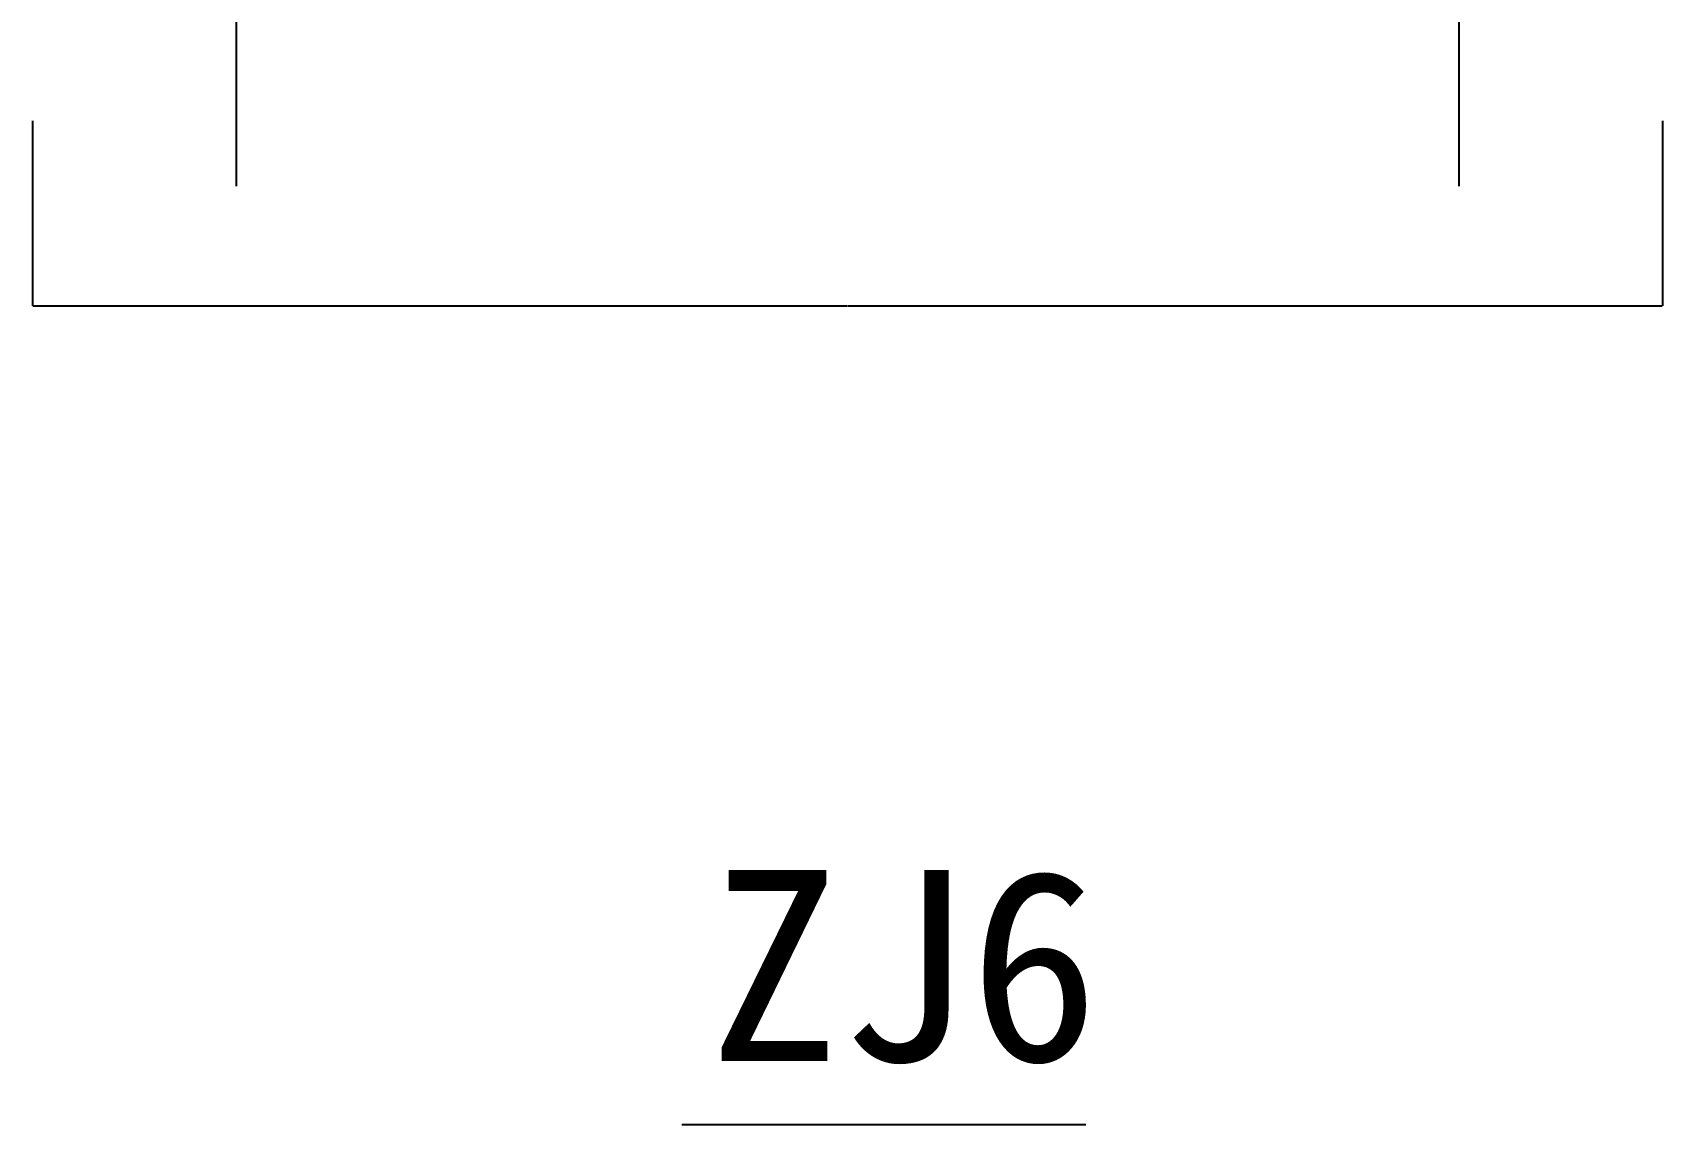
# Model space of a CAD drawing. Header units: metres. Extents: x 5647 to 73999, y 8406 to 50306.
# Drawn here: x 32754 to 36596, y 30990 to 33563 of the extents above; entities that cross this region are included whole.
import ezdxf

# ---------------------------------------------------------------- set-up
doc = ezdxf.new("R2010")
doc.units = ezdxf.units.M
for name, color, linetype in [('AXIS', 9, 'Continuous'), ('LT', 7, 'Continuous'), ('TXT', 7, 'Continuous')]:
    doc.layers.add(name, color=color, linetype=linetype)
doc.dimstyles.get("Standard").update_dxf_attribs({"dimtxt": 2.5, "dimasz": 2.5, "dimexe": 1.25, "dimexo": 0.625, "dimtad": 1, "dimcen": 2.5, "dimazin": 3, "dimtfac": 1, "dimtmove": 0, "dimatfit": 3})

# ---------------------------------------------------------------- blocks, each defined once
blk = doc.blocks.new('_CLOSEDFILLED')
at = {"color": 0, "linetype": 'BYBLOCK'}
blk.add_solid([(-1, 0), (0, 0), (-1, 0)], dxfattribs=at)
blk = doc.blocks.new('*D12')
for p, q in [((32754.26, 33355.2), (32754.26, 32918.73)), ((36596.25, 33355.2), (36596.25, 32918.73)), ((32754.51, 32918.73), (34674.755, 32918.73)), ((34675.755, 32918.73), (36596, 32918.73))]:
    blk.add_line(p, q)
at = {"layer": 'Defpoints'}
for p in [(32754.26, 33355.2), (36596.25, 33355.2), (32754.26, 32918.73)]:
    blk.add_point(p, dxfattribs=at)
at = {"xscale": 0.25, "yscale": 0.25, "rotation": 180}
blk.add_blockref('_CLOSEDFILLED', (32754.26, 32918.73), dxfattribs=at)
at = {"xscale": 0.25, "yscale": 0.25}
blk.add_blockref('_CLOSEDFILLED', (36596.25, 32918.73), dxfattribs=at)
at = {"insert": (34675.255, 32918.73), "char_height": 1, "attachment_point": 5}
blk.add_mtext('A', dxfattribs=at)

msp = doc.modelspace()

# ---------------------------------------------------------------- linework, layer by layer
at = {"layer": 'AXIS'}
for p, q in [((33234.51, 36332.29), (33234.51, 33201.35)), ((36116.01, 36332.29), (36116.01, 33201.35))]:
    msp.add_line(p, q, dxfattribs=at)
at = {"layer": 'LT'}
msp.add_lwpolyline([(34285.03, 30989.53), (35237.1, 30989.53)], dxfattribs=at)

# ---------------------------------------------------------------- texts
at = {"layer": 'TXT'}
msp.add_text('ZJ6', height=450, dxfattribs=at).set_placement((34350.15, 31138.86))

# ---------------------------------------------------------------- dimensions: what is measured, and where the dimension line sits
dim = msp.add_linear_dim(base=(32754.26, 32918.73), p1=(32754.26, 33355.2), p2=(36596.25, 33355.2), text='A', dimstyle='Standard')
dim.commit()
dim.dimension.update_dxf_attribs({"geometry": '*D12', "text_midpoint": (34675.255, 32918.73)})

doc.saveas('drawing.dxf')
